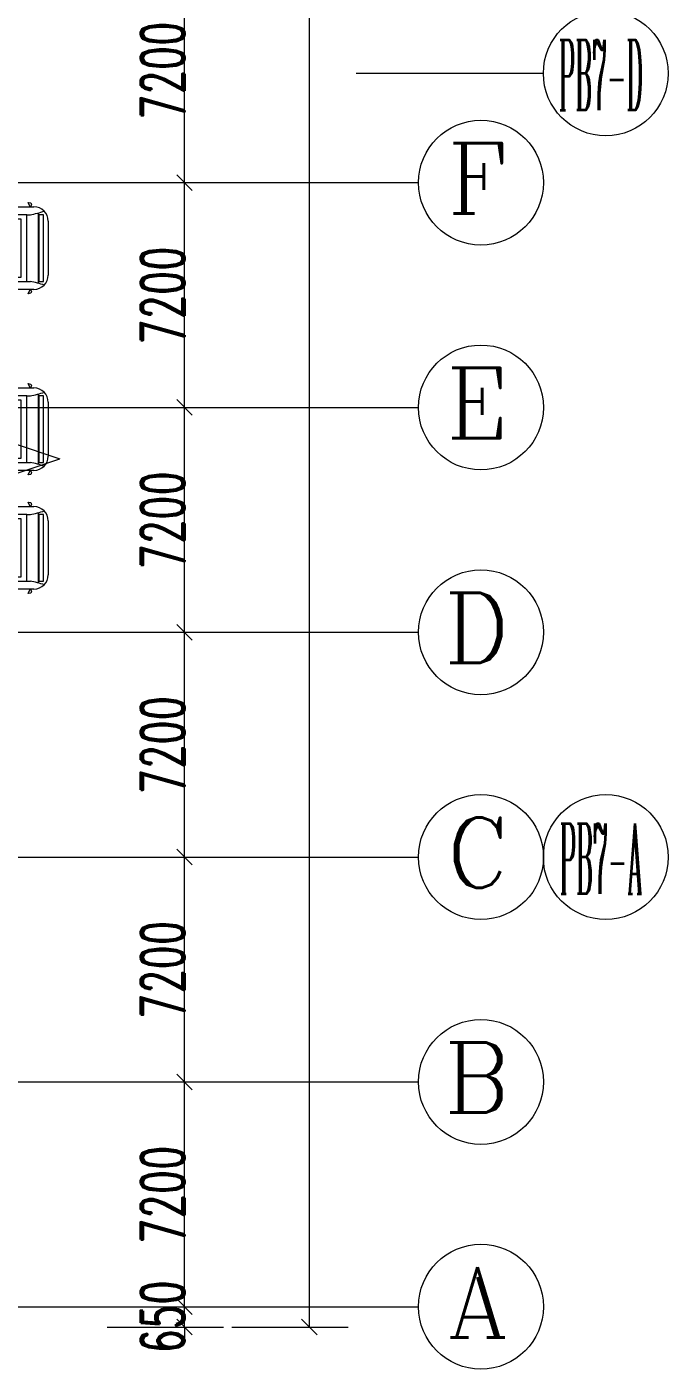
# Model space of a CAD drawing. Header units: millimetres. Extents: x -76632 to 443185, y -33181 to 192400.
# Drawn here: x 306248 to 326800, y -2000 to 40990 of the extents above; entities that cross this region are included whole.
import ezdxf

# ---------------------------------------------------------------- set-up
doc = ezdxf.new("R2010")
doc.units = ezdxf.units.MM
doc.linetypes.add('轴网线', pattern=[22.04, 18.38, -1.83, 0, -1.83])
doc.layers.get('0').update_dxf_attribs({"color": 8})
doc.layers.get('Defpoints').update_dxf_attribs({"color": 8})
for name, color, linetype, lineweight in [('A-ANNO-DIMS', 8, 'Continuous', 9), ('A-ANNO-NOTE', 8, 'Continuous', 5), ('A-GENM', 8, 'Continuous', 5), ('S-GRID', 8, 'Continuous', 9), ('S-GRID-IDEN', 8, 'Continuous', 9)]:
    doc.layers.add(name, color=color, linetype=linetype, lineweight=lineweight)
doc.styles.add('RomanC', font='romanc__.ttf', dxfattribs={"height": 2250})
doc.styles.add('RomanC_2', font='romanc__.ttf', dxfattribs={"width": 0.25, "height": 2250})
doc.styles.add('RomanD_4', font='romand__.ttf', dxfattribs={"width": 0.65, "height": 1400})
doc.dimstyles.new('第一_二道尺寸线', dxfattribs={"dimscale": 304.8, "dimtxt": 1405.004626, "dimasz": 1.64042, "dimexe": 4.10105, "dimexo": 0.0625, "dimgap": 0, "dimtad": 1, "dimdec": 0, "dimzin": 0, "dimdsep": 46, "dimtxsty": 'RomanD_4', "dimblk1": 'OBLIQUE', "dimblk2": 'OBLIQUE', "dimsah": 1, "dimcen": 0.09, "dimazin": 0, "dimtfac": 1, "dimtdec": 4, "dimtix": 1, "dimtmove": 0, "dimatfit": 3, "dimfxl": 8.2021, "dimfxlon": 1, "dimtvp": 1, "dimtolj": 1, "dimtzin": 0, "dimlwd": 18, "dimlwe": 18, "dimarcsym": 2})

# ---------------------------------------------------------------- blocks, each defined once
blk = doc.blocks.new('符号_剖断线 - 符号_剖断线-938981-LAY-1F-1_500-A')
at = {"layer": 'A-ANNO-NOTE', "color": 91, "lineweight": 18, "true_color": 0x77ff77}
for p, q in [((-1.992, 0), (-0.996, 3.038)), ((-0.996, 3.038), (1.004, -2.993)), ((-1.992, 0), (-26.992, 0)), ((2.008, 0), (27.008, 0)), ((2.008, 0), (1.004, -2.993))]:
    blk.add_line(p, q, dxfattribs=at)
blk = doc.blocks.new('X-AR-F3-00-W-003_HLP2_rvt-1-LAY-1F-1_500-A')
at = {"color": 8, "lineweight": 5, "true_color": 0x777777, "xscale": 500, "yscale": 500, "zscale": 500, "rotation": 89.9999999999999}
blk.add_blockref('符号_剖断线 - 符号_剖断线-938981-LAY-1F-1_500-A', (305811, 26650), dxfattribs=at)
blk = doc.blocks.new('机动车-大型货车 - LH-A-机动车-大型货车-1174524-LAY-1F-1_500-A')
at = {"layer": 'A-GENM'}
for p, q in [((1065, 4833), (-1065, 4833)), ((-1065, 4833), (-1065, 4678)), ((-863, 4986), (863, 4986)), ((1065, 4678), (1065, 4833)), ((-1464, 4336), (-1447, 4422)), ((-1321, 4403), (-1464, 4336)), ((-1447, 4422), (-1388, 4450)), ((-1388, 4450), (-1321, 4418)), ((-1321, 4418), (-1321, 4527)), ((-1321, 3982), (-1321, 4403)), ((-1126, 4666), (1126, 4666)), ((-1065, 4678), (1065, 4678)), ((-1065, 4298), (-1065, 4418)), ((1065, 4298), (1065, 4418)), ((1321, 4527), (1321, 4418)), ((1321, 4418), (1388, 4450)), ((1321, 4403), (1321, 3982)), ((1464, 4336), (1321, 4403)), ((1388, 4450), (1447, 4422)), ((1447, 4422), (1464, 4336)), ((-1274, 3935), (-1321, 3982)), ((-1210, 3904), (-1274, 3935)), ((-1210, 2684), (-1210, 3904)), ((1067, 4298), (-1065, 4298)), ((-1065, 4298), (-1065, 2814)), ((926, 4119), (-926, 4119)), ((-926, 4119), (-926, 2932)), ((926, 2932), (926, 4119)), ((1067, 2814), (1067, 4298)), ((1274, 3935), (1210, 3904)), ((1210, 3904), (1210, 2684)), ((1321, 3982), (1274, 3935)), ((-1323, 2696), (1323, 2696)), ((-1323, 2684), (-1210, 2684)), ((-1323, -8197), (-1323, 2684)), ((-1126, 2756), (-1186, 2696)), ((-1087, 2782), (-1126, 2756)), ((-1065, 2814), (1067, 2814)), ((-926, 2932), (-991, 2932)), ((-926, 2932), (926, 2932)), ((926, 2932), (991, 2932)), ((1087, 2782), (1126, 2756)), ((1126, 2756), (1186, 2696)), ((1210, 2684), (1323, 2684)), ((1323, 2684), (1323, -8197)), ((-1323, 2503), (1323, 2503)), ((1323, -8197), (-1323, -8197))]:
    blk.add_line(p, q, dxfattribs=at)
for centre, radius, start, end in [((-863, 4527), 458, 90, 180), ((-4571, 3721), 3572, 11.033, 18.6917), ((863, 4527), 458, 360, 90), ((4571, 3721), 3572, 161.3083, 168.967), ((-1094, 2810), 29.1, 282.5858, 7.4142), ((-925, 2829), 141, 150, 186.2339), ((-991, 2867), 65, 90, 150), ((991, 2867), 65, 30, 90), ((925, 2829), 141, 353.7661, 30), ((1094, 2810), 29.1, 172.5858, 257.4142)]:
    blk.add_arc(centre, radius, start, end, dxfattribs=at)
blk = doc.blocks.new('轴网 - 宽度系数 1_0-670626-LAY-1F-1_500-A')
at = {"layer": 'S-GRID-IDEN'}
blk.add_circle((0, 0), 4, dxfattribs=at)
blk = doc.blocks.new('_Oblique')
at = {"color": 0, "linetype": 'ByBlock', "lineweight": -2}
blk.add_line((-0.5, -0.5), (0.5, 0.5), dxfattribs=at)
blk = doc.blocks.new('*D1545')
at = {"layer": 'A-ANNO-DIMS', "color": 0, "lineweight": 18, "transparency": 16777216}
for p, q in [((311300, 0), (311300, 500)), ((308819.05, 0), (312550, 0)), ((311300, -650), (311300, 0)), ((308819.05, -650), (312550, -650)), ((311300, -650), (311300, -1150))]:
    blk.add_line(p, q, dxfattribs=at)
at = {"layer": 'Defpoints', "color": 0, "transparency": 16777216}
for p in [(308800, 0), (311300, 0), (308800, -650)]:
    blk.add_point(p, dxfattribs=at)
at = {"layer": 'A-ANNO-DIMS', "color": 0, "lineweight": 18, "transparency": 16777216, "xscale": 500.0000000000001, "yscale": 500.0000000000001, "zscale": 500.0000000000001}
for p, rotation in [((311300, 0), 270), ((311300, -650), 90)]:
    blk.add_blockref('_Oblique', p, dxfattribs=dict(at, rotation=rotation))
at = {"layer": 'A-ANNO-DIMS', "color": 0, "lineweight": 18, "transparency": 16777216, "insert": (310600, -325), "char_height": 1400, "width": 2918.0865, "attachment_point": 5, "rotation": 90, "style": 'RomanD_4'}
blk.add_mtext('\\A1;650', dxfattribs=at)
blk = doc.blocks.new('*D1546')
at = {"layer": 'A-ANNO-DIMS', "color": 0, "lineweight": 18, "transparency": 16777216}
for p, q in [((308819.05, 7200), (312550, 7200)), ((311300, 0), (311300, 7200)), ((308819.05, 0), (312550, 0))]:
    blk.add_line(p, q, dxfattribs=at)
at = {"layer": 'Defpoints', "color": 0, "transparency": 16777216}
for p in [(308800, 7200), (311300, 7200), (308800, 0)]:
    blk.add_point(p, dxfattribs=at)
at = {"layer": 'A-ANNO-DIMS', "color": 0, "lineweight": 18, "transparency": 16777216, "xscale": 500.0000000000001, "yscale": 500.0000000000001, "zscale": 500.0000000000001}
for p, rotation in [((311300, 7200), 90), ((311300, 0), 270)]:
    blk.add_blockref('_Oblique', p, dxfattribs=dict(at, rotation=rotation))
at = {"layer": 'A-ANNO-DIMS', "color": 0, "lineweight": 18, "transparency": 16777216, "insert": (310600, 3600), "char_height": 1400, "width": 3890.782, "attachment_point": 5, "rotation": 90, "style": 'RomanD_4'}
blk.add_mtext('\\A1;7200', dxfattribs=at)
blk = doc.blocks.new('*D1547')
at = {"layer": 'A-ANNO-DIMS', "color": 0, "lineweight": 18, "transparency": 16777216}
for p, q in [((308819.05, 14400), (312550, 14400)), ((311300, 7200), (311300, 14400)), ((308819.05, 7200), (312550, 7200))]:
    blk.add_line(p, q, dxfattribs=at)
at = {"layer": 'Defpoints', "color": 0, "transparency": 16777216}
for p in [(308800, 14400), (311300, 14400), (308800, 7200)]:
    blk.add_point(p, dxfattribs=at)
at = {"layer": 'A-ANNO-DIMS', "color": 0, "lineweight": 18, "transparency": 16777216, "xscale": 500.0000000000001, "yscale": 500.0000000000001, "zscale": 500.0000000000001}
for p, rotation in [((311300, 14400), 90), ((311300, 7200), 270)]:
    blk.add_blockref('_Oblique', p, dxfattribs=dict(at, rotation=rotation))
at = {"layer": 'A-ANNO-DIMS', "color": 0, "lineweight": 18, "transparency": 16777216, "insert": (310600, 10800), "char_height": 1400, "width": 3890.782, "attachment_point": 5, "rotation": 90, "style": 'RomanD_4'}
blk.add_mtext('\\A1;7200', dxfattribs=at)
blk = doc.blocks.new('*D1548')
at = {"layer": 'A-ANNO-DIMS', "color": 0, "lineweight": 18, "transparency": 16777216}
for p, q in [((308819.05, 21600), (312550, 21600)), ((311300, 14400), (311300, 21600)), ((308819.05, 14400), (312550, 14400))]:
    blk.add_line(p, q, dxfattribs=at)
at = {"layer": 'Defpoints', "color": 0, "transparency": 16777216}
for p in [(308800, 21600), (311300, 21600), (308800, 14400)]:
    blk.add_point(p, dxfattribs=at)
at = {"layer": 'A-ANNO-DIMS', "color": 0, "lineweight": 18, "transparency": 16777216, "xscale": 500.0000000000001, "yscale": 500.0000000000001, "zscale": 500.0000000000001}
for p, rotation in [((311300, 21600), 90), ((311300, 14400), 270)]:
    blk.add_blockref('_Oblique', p, dxfattribs=dict(at, rotation=rotation))
at = {"layer": 'A-ANNO-DIMS', "color": 0, "lineweight": 18, "transparency": 16777216, "insert": (310600, 18000), "char_height": 1400, "width": 3890.782, "attachment_point": 5, "rotation": 90, "style": 'RomanD_4'}
blk.add_mtext('\\A1;7200', dxfattribs=at)
blk = doc.blocks.new('*D1549')
at = {"layer": 'A-ANNO-DIMS', "color": 0, "lineweight": 18, "transparency": 16777216}
for p, q in [((308819.05, 28800), (312550, 28800)), ((311300, 21600), (311300, 28800)), ((308819.05, 21600), (312550, 21600))]:
    blk.add_line(p, q, dxfattribs=at)
at = {"layer": 'Defpoints', "color": 0, "transparency": 16777216}
for p in [(308800, 28800), (311300, 28800), (308800, 21600)]:
    blk.add_point(p, dxfattribs=at)
at = {"layer": 'A-ANNO-DIMS', "color": 0, "lineweight": 18, "transparency": 16777216, "xscale": 500.0000000000001, "yscale": 500.0000000000001, "zscale": 500.0000000000001}
for p, rotation in [((311300, 28800), 90), ((311300, 21600), 270)]:
    blk.add_blockref('_Oblique', p, dxfattribs=dict(at, rotation=rotation))
at = {"layer": 'A-ANNO-DIMS', "color": 0, "lineweight": 18, "transparency": 16777216, "insert": (310600, 25200), "char_height": 1400, "width": 3890.782, "attachment_point": 5, "rotation": 90, "style": 'RomanD_4'}
blk.add_mtext('\\A1;7200', dxfattribs=at)
blk = doc.blocks.new('*D1550')
at = {"layer": 'A-ANNO-DIMS', "color": 0, "lineweight": 18, "transparency": 16777216}
for p, q in [((308819.05, 36000), (312550, 36000)), ((311300, 28800), (311300, 36000)), ((308819.05, 28800), (312550, 28800))]:
    blk.add_line(p, q, dxfattribs=at)
at = {"layer": 'Defpoints', "color": 0, "transparency": 16777216}
for p in [(308800, 36000), (311300, 36000), (308800, 28800)]:
    blk.add_point(p, dxfattribs=at)
at = {"layer": 'A-ANNO-DIMS', "color": 0, "lineweight": 18, "transparency": 16777216, "xscale": 500.0000000000001, "yscale": 500.0000000000001, "zscale": 500.0000000000001}
for p, rotation in [((311300, 36000), 90), ((311300, 28800), 270)]:
    blk.add_blockref('_Oblique', p, dxfattribs=dict(at, rotation=rotation))
at = {"layer": 'A-ANNO-DIMS', "color": 0, "lineweight": 18, "transparency": 16777216, "insert": (310600, 32400), "char_height": 1400, "width": 3890.782, "attachment_point": 5, "rotation": 90, "style": 'RomanD_4'}
blk.add_mtext('\\A1;7200', dxfattribs=at)
blk = doc.blocks.new('*D1533')
at = {"layer": 'A-ANNO-DIMS', "color": 0, "lineweight": 18, "transparency": 16777216}
for p, q in [((308819.05, 43200), (312550, 43200)), ((311300, 36000), (311300, 43200)), ((308819.05, 36000), (312550, 36000))]:
    blk.add_line(p, q, dxfattribs=at)
at = {"layer": 'Defpoints', "color": 0, "transparency": 16777216}
for p in [(308800, 43200), (311300, 43200), (308800, 36000)]:
    blk.add_point(p, dxfattribs=at)
at = {"layer": 'A-ANNO-DIMS', "color": 0, "lineweight": 18, "transparency": 16777216, "xscale": 500.0000000000001, "yscale": 500.0000000000001, "zscale": 500.0000000000001}
for p, rotation in [((311300, 43200), 90), ((311300, 36000), 270)]:
    blk.add_blockref('_Oblique', p, dxfattribs=dict(at, rotation=rotation))
at = {"layer": 'A-ANNO-DIMS', "color": 0, "lineweight": 18, "transparency": 16777216, "insert": (310600, 39600), "char_height": 1400, "width": 3890.782, "attachment_point": 5, "rotation": 90, "style": 'RomanD_4'}
blk.add_mtext('\\A1;7200', dxfattribs=at)
blk = doc.blocks.new('*D1551')
at = {"layer": 'A-ANNO-DIMS', "color": 0, "lineweight": 18, "transparency": 16777216}
for p, q in [((312819.05, 159050), (316550, 159050)), ((315300, 159050), (315300, -650)), ((312819.05, -650), (316550, -650))]:
    blk.add_line(p, q, dxfattribs=at)
at = {"layer": 'Defpoints', "color": 0, "transparency": 16777216}
for p in [(312800, 159050), (312800, -650), (315300, -650)]:
    blk.add_point(p, dxfattribs=at)
at = {"layer": 'A-ANNO-DIMS', "color": 0, "lineweight": 18, "transparency": 16777216, "xscale": 500.0000000000001, "yscale": 500.0000000000001, "zscale": 500.0000000000001}
for p, rotation in [((315300, 159050), 90), ((315300, -650), 270)]:
    blk.add_blockref('_Oblique', p, dxfattribs=dict(at, rotation=rotation))
at = {"layer": 'A-ANNO-DIMS', "color": 0, "lineweight": 18, "transparency": 16777216, "insert": (314600, 79200), "char_height": 1400, "width": 5836.1731, "attachment_point": 5, "rotation": 90, "style": 'RomanD_4'}
blk.add_mtext('\\A1;159700', dxfattribs=at)
blk = doc.blocks.new('临时单轴号 - 临时标记-下-5mm-4768052-LAY-1F-1_500-A')
at = {"layer": 'A-ANNO-NOTE', "lineweight": 18}
blk.add_circle((0, 12), 4, dxfattribs=at)
blk = doc.blocks.new('临时单轴号-A - 临时标记-下-5mm-4910381-LAY-1F-1_500-A')
at = {"layer": 'A-ANNO-NOTE', "lineweight": 18}
blk.add_line((-4, 0), (-16, 0), dxfattribs=at)
blk.add_circle((0, 0), 4, dxfattribs=at)

msp = doc.modelspace()

# ---------------------------------------------------------------- linework, layer by layer
at = {"layer": 'S-GRID', "linetype": '轴网线', "transparency": 33554687}
for p, q in [((-16000, 36000), (308800, 36000)), ((-16000, 28800), (308800, 28800)), ((-16000, 21600), (308800, 21600)), ((-16000, 14400), (308800, 14400)), ((-16000, 7200), (308800, 7200)), ((-16000, 0), (308800, 0))]:
    msp.add_line(p, q, dxfattribs=at)
at = {"layer": 'S-GRID', "transparency": 33554687}
for p, q in [((308800, 36000), (318800, 36000)), ((308800, 28800), (318800, 28800)), ((308800, 21600), (318800, 21600)), ((308800, 14400), (318800, 14400)), ((308800, 7200), (318800, 7200)), ((308800, 0), (318800, 0))]:
    msp.add_line(p, q, dxfattribs=at)

# ---------------------------------------------------------------- block references
at = {"lineweight": 5, "transparency": 33554687}
msp.add_blockref('X-AR-F3-00-W-003_HLP2_rvt-1-LAY-1F-1_500-A', (0, 0), dxfattribs=at)
at = {"layer": 'A-ANNO-NOTE', "lineweight": 18, "transparency": 33554687, "xscale": 500, "yscale": 500, "zscale": 500}
for name, p in [('临时单轴号-A - 临时标记-下-5mm-4910381-LAY-1F-1_500-A', (324800, 39500)), ('临时单轴号 - 临时标记-下-5mm-4768052-LAY-1F-1_500-A', (324800, 8400))]:
    msp.add_blockref(name, p, dxfattribs=at)
at = {"layer": 'A-GENM', "transparency": 33554687, "rotation": 270}
for p in [(301950, 33904.3), (301950, 28104.3), (301950, 24304.3)]:
    msp.add_blockref('机动车-大型货车 - LH-A-机动车-大型货车-1174524-LAY-1F-1_500-A', p, dxfattribs=at)
at = {"layer": 'S-GRID-IDEN', "transparency": 33554687, "xscale": 499.9999999999995, "yscale": 499.9999999999995, "zscale": 499.9999999999995, "rotation": 270}
for p in [(320800, 36000), (320800, 28800), (320800, 21600), (320800, 14400), (320800, 7200), (320800, 0)]:
    msp.add_blockref('轴网 - 宽度系数 1_0-670626-LAY-1F-1_500-A', p, dxfattribs=at)

# ---------------------------------------------------------------- texts
at = {"layer": 'A-ANNO-NOTE', "lineweight": 9, "transparency": 33554687, "char_height": 2250, "attachment_point": 1, "style": 'RomanC_2'}
for s, insert, width in [('PB7-D', (323290.8, 40575), 3607.594), ('PB7-A', (323319.5, 15475), 3537.446)]:
    msp.add_mtext(s, dxfattribs=dict(at, insert=insert, width=width))
at = {"layer": 'S-GRID-IDEN', "transparency": 33554687, "char_height": 2250, "attachment_point": 1, "style": 'RomanC'}
for s, insert, width in [('\\fRomanC|b0|i0|c134|p2|;F', (319731, 37267), 2565.4), ('\\fRomanC|b0|i0|c134|p2|;E', (319681, 30067), 2685.653), ('\\fRomanC|b0|i0|c134|p2|;D', (319616, 22867), 2845.991), ('\\fRomanC|b0|i0|c134|p2|;C', (319681, 15667), 2685.653), ('\\fRomanC|b0|i0|c134|p2|;B', (319616, 8467), 2845.991), ('\\fRomanC|b0|i0|c134|p2|;A', (319731, 1267), 2565.4)]:
    msp.add_mtext(s, dxfattribs=dict(at, insert=insert, width=width))

# ---------------------------------------------------------------- dimensions: what is measured, and where the dimension line sits
at = {"layer": 'A-ANNO-DIMS', "lineweight": 18, "transparency": 33554687}
for base, p1, p2, override, picture, middle in [((315300, -650), (312800, 159050), (312800, -650), {"dimpost": '<>', "dimfxl": 159700}, '*D1551', (314600, 79200)), ((311300, 43200), (308800, 36000), (308800, 43200), {"dimpost": '<>', "dimfxl": 7200}, '*D1533', (310600, 39600)), ((311300, 36000), (308800, 28800), (308800, 36000), {"dimpost": '<>', "dimfxl": 7200}, '*D1550', (310600, 32400)), ((311300, 28800), (308800, 21600), (308800, 28800), {"dimpost": '<>', "dimfxl": 7200}, '*D1549', (310600, 25200)), ((311300, 21600), (308800, 14400), (308800, 21600), {"dimpost": '<>', "dimfxl": 7200}, '*D1548', (310600, 18000)), ((311300, 14400), (308800, 7200), (308800, 14400), {"dimpost": '<>', "dimfxl": 7200}, '*D1547', (310600, 10800)), ((311300, 7200), (308800, 0), (308800, 7200), {"dimpost": '<>', "dimfxl": 7200}, '*D1546', (310600, 3600)), ((311300, 0), (308800, -650), (308800, 0), {"dimpost": '<>', "dimfxl": 650}, '*D1545', (310600, -325))]:
    dim = msp.add_linear_dim(base=base, p1=p1, p2=p2, angle=90, dimstyle='第一_二道尺寸线', override=override, dxfattribs=at)
    dim.commit()
    dim.dimension.update_dxf_attribs({"geometry": picture, "text_midpoint": middle})

doc.saveas('drawing.dxf')
